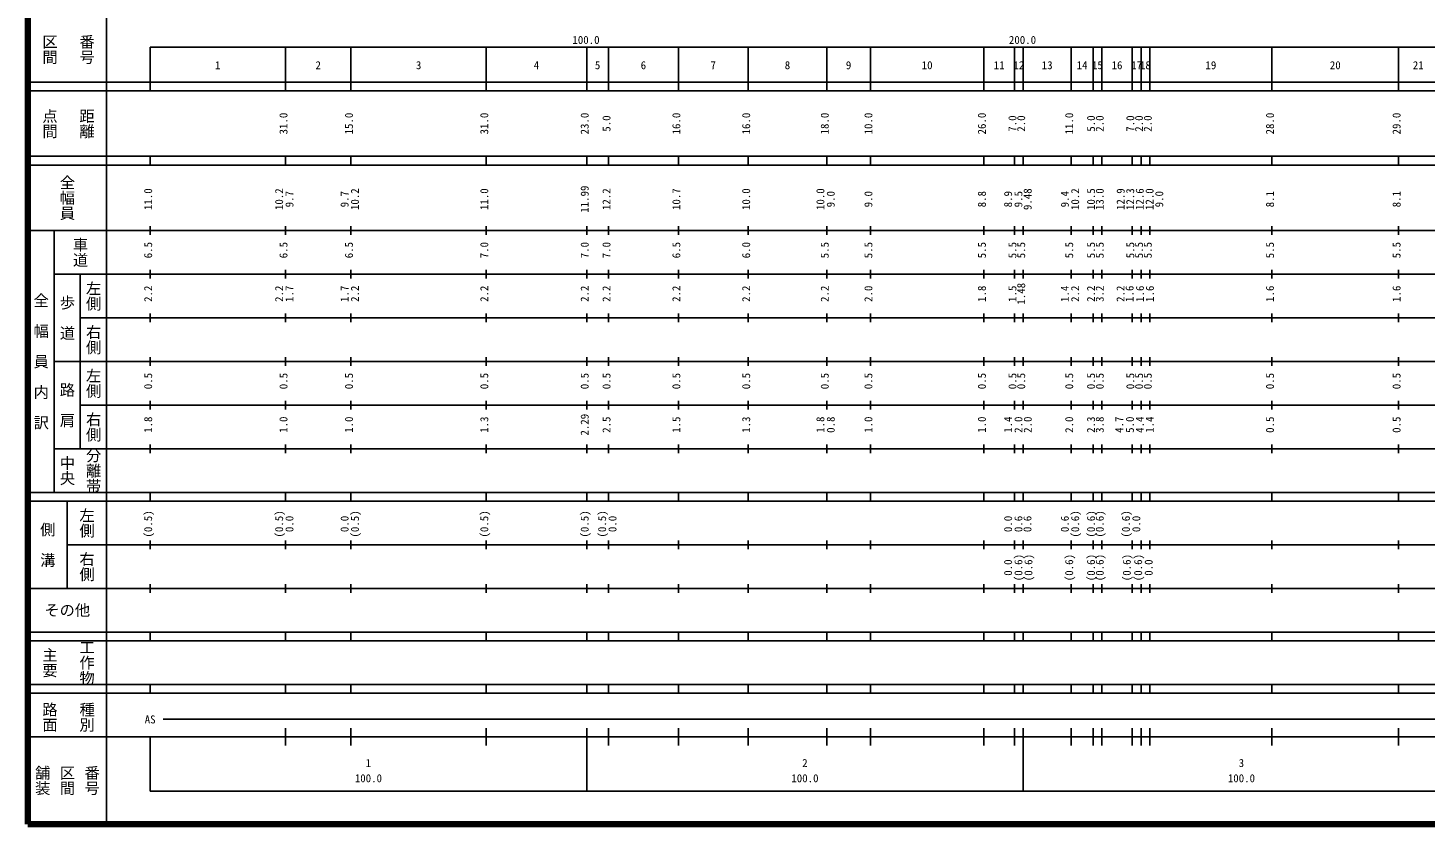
# Model space of a CAD drawing. Units: millimetres on the paper, enlarged 1000 times. Extents: x 40000 to 680000, y 20000 to 380000.
# Drawn here: x 40000 to 360068, y 20000 to 202409 of the extents above; entities that cross this region are included whole.
import ezdxf
from ezdxf.enums import TextEntityAlignment as Align

# ---------------------------------------------------------------- set-up
doc = ezdxf.new("R2010")
doc.units = ezdxf.units.MM
doc.header["$LTSCALE"] = 1000
doc.layers.add('M-TTL', color=2, linetype='Continuous', lineweight=140)
doc.layers.add('M-TTL-BAND', color=7, linetype='Continuous', lineweight=25)
doc.styles.add('@ＭＳ ゴシック', font='')
doc.styles.add('ＭＳ ゴシック', font='')
doc.styles.get('@ＭＳ ゴシック').set_extended_font_data('@MS Gothic')
doc.styles.get('ＭＳ ゴシック').set_extended_font_data('MS Gothic')

msp = doc.modelspace()

# ---------------------------------------------------------------- linework, layer by layer
at = {"layer": 'M-TTL'}
for p, q in [((40000, 380000), (40000, 20000)), ((40000, 20000), (680000, 20000))]:
    msp.add_line(p, q, dxfattribs=at)
at = {"layer": 'M-TTL-BAND'}
for p, q in [((58000, 370000), (58000, 20000)), ((68000, 198000), (579000, 198000)), ((68000, 198000), (68000, 188000)), ((99000, 188000), (99000, 198000)), ((114000, 188000), (114000, 198000)), ((145000, 188000), (145000, 198000)), ((168000, 188000), (168000, 198000)), ((173000, 188000), (173000, 198000)), ((189000, 188000), (189000, 198000)), ((205000, 188000), (205000, 198000)), ((223000, 188000), (223000, 198000)), ((233000, 188000), (233000, 198000)), ((259000, 188000), (259000, 198000)), ((266000, 188000), (266000, 198000)), ((268000, 188000), (268000, 198000)), ((279000, 188000), (279000, 198000)), ((284000, 188000), (284000, 198000)), ((286000, 188000), (286000, 198000)), ((293000, 188000), (293000, 198000)), ((295000, 188000), (295000, 198000)), ((297000, 188000), (297000, 198000)), ((325000, 188000), (325000, 198000)), ((354000, 188000), (354000, 198000)), ((40000, 190000), (579000, 190000)), ((40000, 188000), (579000, 188000)), ((40000, 173000), (579000, 173000)), ((68000, 171000), (68000, 173000)), ((99000, 171000), (99000, 173000)), ((114000, 171000), (114000, 173000)), ((145000, 171000), (145000, 173000)), ((168000, 171000), (168000, 173000)), ((173000, 171000), (173000, 173000)), ((189000, 171000), (189000, 173000)), ((205000, 171000), (205000, 173000)), ((223000, 171000), (223000, 173000)), ((233000, 171000), (233000, 173000)), ((259000, 171000), (259000, 173000)), ((266000, 171000), (266000, 173000)), ((268000, 171000), (268000, 173000)), ((279000, 171000), (279000, 173000)), ((284000, 171000), (284000, 173000)), ((286000, 171000), (286000, 173000)), ((293000, 171000), (293000, 173000)), ((295000, 171000), (295000, 173000)), ((297000, 171000), (297000, 173000)), ((325000, 171000), (325000, 173000)), ((354000, 171000), (354000, 173000)), ((40000, 171000), (579000, 171000)), ((68000, 155000), (68000, 157000)), ((99000, 155000), (99000, 157000)), ((114000, 155000), (114000, 157000)), ((145000, 155000), (145000, 157000)), ((168000, 155000), (168000, 157000)), ((173000, 155000), (173000, 157000)), ((189000, 155000), (189000, 157000)), ((205000, 155000), (205000, 157000)), ((223000, 155000), (223000, 157000)), ((233000, 155000), (233000, 157000)), ((259000, 155000), (259000, 157000)), ((266000, 155000), (266000, 157000)), ((268000, 155000), (268000, 157000)), ((279000, 155000), (279000, 157000)), ((284000, 155000), (284000, 157000)), ((286000, 155000), (286000, 157000)), ((293000, 155000), (293000, 157000)), ((295000, 155000), (295000, 157000)), ((297000, 155000), (297000, 157000)), ((325000, 155000), (325000, 157000)), ((354000, 155000), (354000, 157000)), ((40000, 156000), (579000, 156000)), ((46000, 96000), (46000, 156000)), ((46000, 146000), (579000, 146000)), ((52000, 146000), (52000, 106000)), ((68000, 145000), (68000, 147000)), ((99000, 145000), (99000, 147000)), ((114000, 145000), (114000, 147000)), ((145000, 145000), (145000, 147000)), ((168000, 145000), (168000, 147000)), ((173000, 145000), (173000, 147000)), ((189000, 145000), (189000, 147000)), ((205000, 145000), (205000, 147000)), ((223000, 145000), (223000, 147000)), ((233000, 145000), (233000, 147000)), ((259000, 145000), (259000, 147000)), ((266000, 145000), (266000, 147000)), ((268000, 145000), (268000, 147000)), ((279000, 145000), (279000, 147000)), ((284000, 145000), (284000, 147000)), ((286000, 145000), (286000, 147000)), ((293000, 145000), (293000, 147000)), ((295000, 145000), (295000, 147000)), ((297000, 145000), (297000, 147000)), ((325000, 145000), (325000, 147000)), ((354000, 145000), (354000, 147000)), ((52000, 136000), (579000, 136000)), ((68000, 135000), (68000, 137000)), ((99000, 135000), (99000, 137000)), ((114000, 135000), (114000, 137000)), ((145000, 135000), (145000, 137000)), ((168000, 135000), (168000, 137000)), ((173000, 135000), (173000, 137000)), ((189000, 135000), (189000, 137000)), ((205000, 135000), (205000, 137000)), ((223000, 135000), (223000, 137000)), ((233000, 135000), (233000, 137000)), ((259000, 135000), (259000, 137000)), ((266000, 135000), (266000, 137000)), ((268000, 135000), (268000, 137000)), ((279000, 135000), (279000, 137000)), ((284000, 135000), (284000, 137000)), ((286000, 135000), (286000, 137000)), ((293000, 135000), (293000, 137000)), ((295000, 135000), (295000, 137000)), ((297000, 135000), (297000, 137000)), ((325000, 135000), (325000, 137000)), ((354000, 135000), (354000, 137000)), ((46000, 126000), (579000, 126000)), ((68000, 125000), (68000, 127000)), ((99000, 125000), (99000, 127000)), ((114000, 125000), (114000, 127000)), ((145000, 125000), (145000, 127000)), ((168000, 125000), (168000, 127000)), ((173000, 125000), (173000, 127000)), ((189000, 125000), (189000, 127000)), ((205000, 125000), (205000, 127000)), ((223000, 125000), (223000, 127000)), ((233000, 125000), (233000, 127000)), ((259000, 125000), (259000, 127000)), ((266000, 125000), (266000, 127000)), ((268000, 125000), (268000, 127000)), ((279000, 125000), (279000, 127000)), ((284000, 125000), (284000, 127000)), ((286000, 125000), (286000, 127000)), ((293000, 125000), (293000, 127000)), ((295000, 125000), (295000, 127000)), ((297000, 125000), (297000, 127000)), ((325000, 125000), (325000, 127000)), ((354000, 125000), (354000, 127000)), ((52000, 116000), (579000, 116000)), ((68000, 115000), (68000, 117000)), ((99000, 115000), (99000, 117000)), ((114000, 115000), (114000, 117000)), ((145000, 115000), (145000, 117000)), ((168000, 115000), (168000, 117000)), ((173000, 115000), (173000, 117000)), ((189000, 115000), (189000, 117000)), ((205000, 115000), (205000, 117000)), ((223000, 115000), (223000, 117000)), ((233000, 115000), (233000, 117000)), ((259000, 115000), (259000, 117000)), ((266000, 115000), (266000, 117000)), ((268000, 115000), (268000, 117000)), ((279000, 115000), (279000, 117000)), ((284000, 115000), (284000, 117000)), ((286000, 115000), (286000, 117000)), ((293000, 115000), (293000, 117000)), ((295000, 115000), (295000, 117000)), ((297000, 115000), (297000, 117000)), ((325000, 115000), (325000, 117000)), ((354000, 115000), (354000, 117000)), ((46000, 106000), (579000, 106000)), ((68000, 105000), (68000, 107000)), ((99000, 105000), (99000, 107000)), ((114000, 105000), (114000, 107000)), ((145000, 105000), (145000, 107000)), ((168000, 105000), (168000, 107000)), ((173000, 105000), (173000, 107000)), ((189000, 105000), (189000, 107000)), ((205000, 105000), (205000, 107000)), ((223000, 105000), (223000, 107000)), ((233000, 105000), (233000, 107000)), ((259000, 105000), (259000, 107000)), ((266000, 105000), (266000, 107000)), ((268000, 105000), (268000, 107000)), ((279000, 105000), (279000, 107000)), ((284000, 105000), (284000, 107000)), ((286000, 105000), (286000, 107000)), ((293000, 105000), (293000, 107000)), ((295000, 105000), (295000, 107000)), ((297000, 105000), (297000, 107000)), ((325000, 105000), (325000, 107000)), ((354000, 105000), (354000, 107000)), ((40000, 96000), (579000, 96000)), ((40000, 94000), (579000, 94000)), ((49000, 94000), (49000, 74000)), ((68000, 94000), (68000, 96000)), ((99000, 94000), (99000, 96000)), ((114000, 94000), (114000, 96000)), ((145000, 94000), (145000, 96000)), ((168000, 94000), (168000, 96000)), ((173000, 94000), (173000, 96000)), ((189000, 94000), (189000, 96000)), ((205000, 94000), (205000, 96000)), ((223000, 94000), (223000, 96000)), ((233000, 94000), (233000, 96000)), ((259000, 94000), (259000, 96000)), ((266000, 94000), (266000, 96000)), ((268000, 94000), (268000, 96000)), ((279000, 94000), (279000, 96000)), ((284000, 94000), (284000, 96000)), ((286000, 94000), (286000, 96000)), ((293000, 94000), (293000, 96000)), ((295000, 94000), (295000, 96000)), ((297000, 94000), (297000, 96000)), ((325000, 94000), (325000, 96000)), ((354000, 94000), (354000, 96000)), ((49000, 84000), (579000, 84000)), ((68000, 83000), (68000, 85000)), ((99000, 83000), (99000, 85000)), ((114000, 83000), (114000, 85000)), ((145000, 83000), (145000, 85000)), ((168000, 83000), (168000, 85000)), ((173000, 83000), (173000, 85000)), ((189000, 83000), (189000, 85000)), ((205000, 83000), (205000, 85000)), ((223000, 83000), (223000, 85000)), ((233000, 83000), (233000, 85000)), ((259000, 83000), (259000, 85000)), ((266000, 83000), (266000, 85000)), ((268000, 83000), (268000, 85000)), ((279000, 83000), (279000, 85000)), ((284000, 83000), (284000, 85000)), ((286000, 83000), (286000, 85000)), ((293000, 83000), (293000, 85000)), ((295000, 83000), (295000, 85000)), ((297000, 83000), (297000, 85000)), ((325000, 83000), (325000, 85000)), ((354000, 83000), (354000, 85000)), ((40000, 74000), (579000, 74000)), ((68000, 73000), (68000, 75000)), ((99000, 73000), (99000, 75000)), ((114000, 73000), (114000, 75000)), ((145000, 73000), (145000, 75000)), ((168000, 73000), (168000, 75000)), ((173000, 73000), (173000, 75000)), ((189000, 73000), (189000, 75000)), ((205000, 73000), (205000, 75000)), ((223000, 73000), (223000, 75000)), ((233000, 73000), (233000, 75000)), ((259000, 73000), (259000, 75000)), ((266000, 73000), (266000, 75000)), ((268000, 73000), (268000, 75000)), ((279000, 73000), (279000, 75000)), ((284000, 73000), (284000, 75000)), ((286000, 73000), (286000, 75000)), ((293000, 73000), (293000, 75000)), ((295000, 73000), (295000, 75000)), ((297000, 73000), (297000, 75000)), ((325000, 73000), (325000, 75000)), ((354000, 73000), (354000, 75000)), ((40000, 64000), (579000, 64000)), ((40000, 62000), (579000, 62000)), ((68000, 62000), (68000, 64000)), ((99000, 62000), (99000, 64000)), ((114000, 62000), (114000, 64000)), ((145000, 62000), (145000, 64000)), ((168000, 62000), (168000, 64000)), ((173000, 62000), (173000, 64000)), ((189000, 62000), (189000, 64000)), ((205000, 62000), (205000, 64000)), ((223000, 62000), (223000, 64000)), ((233000, 62000), (233000, 64000)), ((259000, 62000), (259000, 64000)), ((266000, 62000), (266000, 64000)), ((268000, 62000), (268000, 64000)), ((279000, 62000), (279000, 64000)), ((284000, 62000), (284000, 64000)), ((286000, 62000), (286000, 64000)), ((293000, 62000), (293000, 64000)), ((295000, 62000), (295000, 64000)), ((297000, 62000), (297000, 64000)), ((325000, 62000), (325000, 64000)), ((354000, 62000), (354000, 64000)), ((40000, 52000), (579000, 52000)), ((68000, 50000), (68000, 52000)), ((99000, 50000), (99000, 52000)), ((114000, 50000), (114000, 52000)), ((145000, 50000), (145000, 52000)), ((168000, 50000), (168000, 52000)), ((173000, 50000), (173000, 52000)), ((189000, 50000), (189000, 52000)), ((205000, 50000), (205000, 52000)), ((223000, 50000), (223000, 52000)), ((233000, 50000), (233000, 52000)), ((259000, 50000), (259000, 52000)), ((266000, 50000), (266000, 52000)), ((268000, 50000), (268000, 52000)), ((279000, 50000), (279000, 52000)), ((284000, 50000), (284000, 52000)), ((286000, 50000), (286000, 52000)), ((293000, 50000), (293000, 52000)), ((295000, 50000), (295000, 52000)), ((297000, 50000), (297000, 52000)), ((325000, 50000), (325000, 52000)), ((354000, 50000), (354000, 52000)), ((40000, 50000), (579000, 50000)), ((71000, 44000), (526500, 44000)), ((99000, 38000), (99000, 42000)), ((114000, 38000), (114000, 42000)), ((145000, 38000), (145000, 42000)), ((168000, 27500), (168000, 42000)), ((173000, 38000), (173000, 42000)), ((189000, 38000), (189000, 42000)), ((205000, 38000), (205000, 42000)), ((223000, 38000), (223000, 42000)), ((233000, 38000), (233000, 42000)), ((259000, 38000), (259000, 42000)), ((266000, 38000), (266000, 42000)), ((268000, 27500), (268000, 42000)), ((279000, 38000), (279000, 42000)), ((284000, 38000), (284000, 42000)), ((286000, 38000), (286000, 42000)), ((293000, 38000), (293000, 42000)), ((295000, 38000), (295000, 42000)), ((297000, 38000), (297000, 42000)), ((325000, 38000), (325000, 42000)), ((354000, 38000), (354000, 42000)), ((40000, 40000), (579000, 40000)), ((68000, 40000), (68000, 27500)), ((68000, 27500), (579000, 27500))]:
    msp.add_line(p, q, dxfattribs=at)

# ---------------------------------------------------------------- texts
at = {"layer": 'M-TTL-BAND', "style": '@ＭＳ ゴシック'}
for s, p in [('区間', (45000, 197500)), ('番号', (53500, 197500)), ('点間', (45000, 180500)), ('距離', (53500, 180500)), ('全幅員', (49000, 163500)), ('車道', (52000, 151000)), ('左側', (55000, 141000)), ('全\u3000幅\u3000員\u3000内\u3000訳', (43000, 126000)), ('歩\u3000道', (49000, 136000)), ('右側', (55000, 131000)), ('左側', (55000, 121000)), ('路\u3000肩', (49000, 116000)), ('右側', (55000, 111000)), ('分離帯', (55000, 101000)), ('中央', (49000, 101000)), ('左側', (53500, 89000)), ('側\u3000溝', (44500, 84000)), ('右側', (53500, 79000)), ('工作物', (53500, 57000)), ('主要', (45000, 57000)), ('路面', (45000, 44500)), ('種別', (53500, 44500)), ('舗装', (43333, 30000)), ('区間', (49000, 30000)), ('番号', (54667, 30000))]:
    msp.add_text(s, height=2566, rotation=270, dxfattribs=at).set_placement(p, align=Align.MIDDLE_CENTER)
at = {"layer": 'M-TTL-BAND', "style": 'ＭＳ ゴシック'}
for s, p in [('100.0', (167844, 198195)), ('200.0', (267844, 198195)), ('1', (83500, 192405)), ('2', (106500, 192405)), ('3', (129500, 192405)), ('4', (156500, 192405)), ('5', (170500, 192405)), ('6', (181000, 192405)), ('7', (197000, 192405)), ('8', (214000, 192405)), ('9', (228000, 192405)), ('10', (246000, 192405)), ('11', (262500, 192405)), ('12', (267000, 192405)), ('13', (273500, 192405)), ('14', (281500, 192405)), ('15', (285000, 192405)), ('16', (289500, 192405)), ('17', (294000, 192405)), ('18', (296000, 192405)), ('19', (311000, 192405)), ('20', (339500, 192405)), ('21', (358500, 192405)), ('AS', (68000, 42500)), ('1', (118000, 32523)), ('2', (218000, 32523)), ('3', (318000, 32523)), ('100.0', (118000, 29033)), ('100.0', (218000, 29033)), ('100.0', (318000, 29033))]:
    msp.add_text(s, height=1833, dxfattribs=at).set_placement(p, align=Align.BOTTOM_CENTER)
for s, p in [('31.0', (100000, 180500)), ('15.0', (115000, 180500)), ('31.0', (146000, 180500)), ('23.0', (169000, 180500)), ('16.0', (190000, 180500)), ('16.0', (206000, 180500)), ('18.0', (224000, 180500)), ('10.0', (234000, 180500)), ('26.0', (260000, 180500)), ('11.0', (280000, 180500)), ('28.0', (326000, 180500)), ('29.0', (355000, 180500)), ('5.0', (174000, 180500)), ('7.0', (267000, 180500)), ('2.0', (269000, 180500)), ('5.0', (285000, 180500)), ('2.0', (287000, 180500)), ('7.0', (294000, 180500)), ('2.0', (296000, 180500)), ('2.0', (298000, 180500)), ('11.0', (69000, 163174)), ('10.2', (99000, 163174)), ('9.7', (101370, 163174)), ('9.7', (114000, 163174)), ('10.2', (116370, 163174)), ('11.0', (146000, 163174)), ('11.99', (169000, 163174)), ('12.2', (174000, 163174)), ('10.7', (190000, 163174)), ('10.0', (206000, 163174)), ('10.0', (223000, 163174)), ('9.0', (225370, 163174)), ('9.0', (234000, 163174)), ('8.8', (260000, 163174)), ('8.9', (266000, 163174)), ('9.5', (268370, 163174)), ('9.48', (270473, 163174)), ('9.4', (279000, 163174)), ('10.2', (281370, 163174)), ('10.5', (285000, 163174)), ('13.0', (287000, 163174)), ('12.9', (291792, 163174)), ('12.3', (293977, 163174)), ('12.6', (296162, 163174)), ('12.0', (298412, 163174)), ('9.0', (300630, 163174)), ('8.1', (326000, 163174)), ('8.1', (355000, 163174)), ('6.5', (69000, 151500)), ('6.5', (100000, 151500)), ('6.5', (115000, 151500)), ('7.0', (146000, 151500)), ('7.0', (169000, 151500)), ('7.0', (174000, 151500)), ('6.5', (190000, 151500)), ('6.0', (206000, 151500)), ('5.5', (224000, 151500)), ('5.5', (234000, 151500)), ('5.5', (260000, 151500)), ('5.5', (267000, 151500)), ('5.5', (269000, 151500)), ('5.5', (280000, 151500)), ('5.5', (285000, 151500)), ('5.5', (287000, 151500)), ('5.5', (294000, 151500)), ('5.5', (296000, 151500)), ('5.5', (298000, 151500)), ('5.5', (326000, 151500)), ('5.5', (355000, 151500)), ('2.2', (69000, 141500)), ('2.2', (99000, 141500)), ('1.7', (101370, 141500)), ('1.7', (114000, 141500)), ('2.2', (116370, 141500)), ('2.2', (146000, 141500)), ('2.2', (169000, 141500)), ('2.2', (174000, 141500)), ('2.2', (190000, 141500)), ('2.2', (206000, 141500)), ('2.2', (224000, 141500)), ('2.0', (234000, 141500)), ('1.8', (260000, 141500)), ('1.5', (267000, 141500)), ('1.48', (269000, 141500)), ('1.4', (279000, 141500)), ('2.2', (281370, 141500)), ('2.2', (285000, 141500)), ('3.2', (287000, 141500)), ('2.2', (291761, 141500)), ('1.6', (293830, 141500)), ('1.6', (296221, 141500)), ('1.6', (298484, 141500)), ('1.6', (326000, 141500)), ('1.6', (355000, 141500)), ('0.5', (69000, 121500)), ('0.5', (100000, 121500)), ('0.5', (115000, 121500)), ('0.5', (146000, 121500)), ('0.5', (169000, 121500)), ('0.5', (174000, 121500)), ('0.5', (190000, 121500)), ('0.5', (206000, 121500)), ('0.5', (224000, 121500)), ('0.5', (234000, 121500)), ('0.5', (260000, 121500)), ('0.5', (267000, 121500)), ('0.5', (269000, 121500)), ('0.5', (280000, 121500)), ('0.5', (285000, 121500)), ('0.5', (287000, 121500)), ('0.5', (294000, 121500)), ('0.5', (296000, 121500)), ('0.5', (298000, 121500)), ('0.5', (326000, 121500)), ('0.5', (355000, 121500)), ('1.8', (69000, 111500)), ('1.0', (100000, 111500)), ('1.0', (115000, 111500)), ('1.3', (146000, 111500)), ('2.29', (169000, 111500)), ('2.5', (174000, 111500)), ('1.5', (190000, 111500)), ('1.3', (206000, 111500)), ('1.8', (223000, 111500)), ('0.8', (225370, 111500)), ('1.0', (234000, 111500)), ('1.0', (260000, 111500)), ('1.4', (266000, 111500)), ('2.0', (268370, 111500)), ('2.0', (270506, 111500)), ('2.0', (280000, 111500)), ('2.3', (285000, 111500)), ('3.8', (287000, 111500)), ('4.7', (291471, 111500)), ('5.0', (293914, 111500)), ('4.4', (296190, 111500)), ('1.4', (298452, 111500)), ('0.5', (326000, 111500)), ('0.5', (355000, 111500)), ('(0.5)', (69000, 88764)), ('(0.5)', (99000, 88764)), ('0.0', (101370, 88764)), ('0.0', (114000, 88764)), ('(0.5)', (116370, 88764)), ('(0.5)', (146000, 88764)), ('(0.5)', (169000, 88764)), ('(0.5)', (173000, 88764)), ('0.0', (175370, 88764)), ('0.0', (266000, 88764)), ('0.6', (268370, 88764)), ('0.6', (270436, 88764)), ('0.6', (279000, 88764)), ('(0.6)', (281370, 88764)), ('(0.6)', (285000, 88764)), ('(0.6)', (287000, 88764)), ('(0.6)', (293000, 88764)), ('0.0', (295370, 88764)), ('0.0', (266000, 78764)), ('(0.6)', (268370, 78764)), ('(0.6)', (270665, 78764)), ('(0.6)', (280000, 78764)), ('(0.6)', (285000, 78764)), ('(0.6)', (287000, 78764)), ('(0.6)', (293195, 78764)), ('(0.6)', (295802, 78764)), ('0.0', (298201, 78764))]:
    msp.add_text(s, height=1833, rotation=90, dxfattribs=at).set_placement(p, align=Align.BOTTOM_CENTER)
msp.add_text('その他', height=2566, dxfattribs=at).set_placement((49000, 69000), align=Align.MIDDLE_CENTER)

doc.saveas('drawing.dxf')
